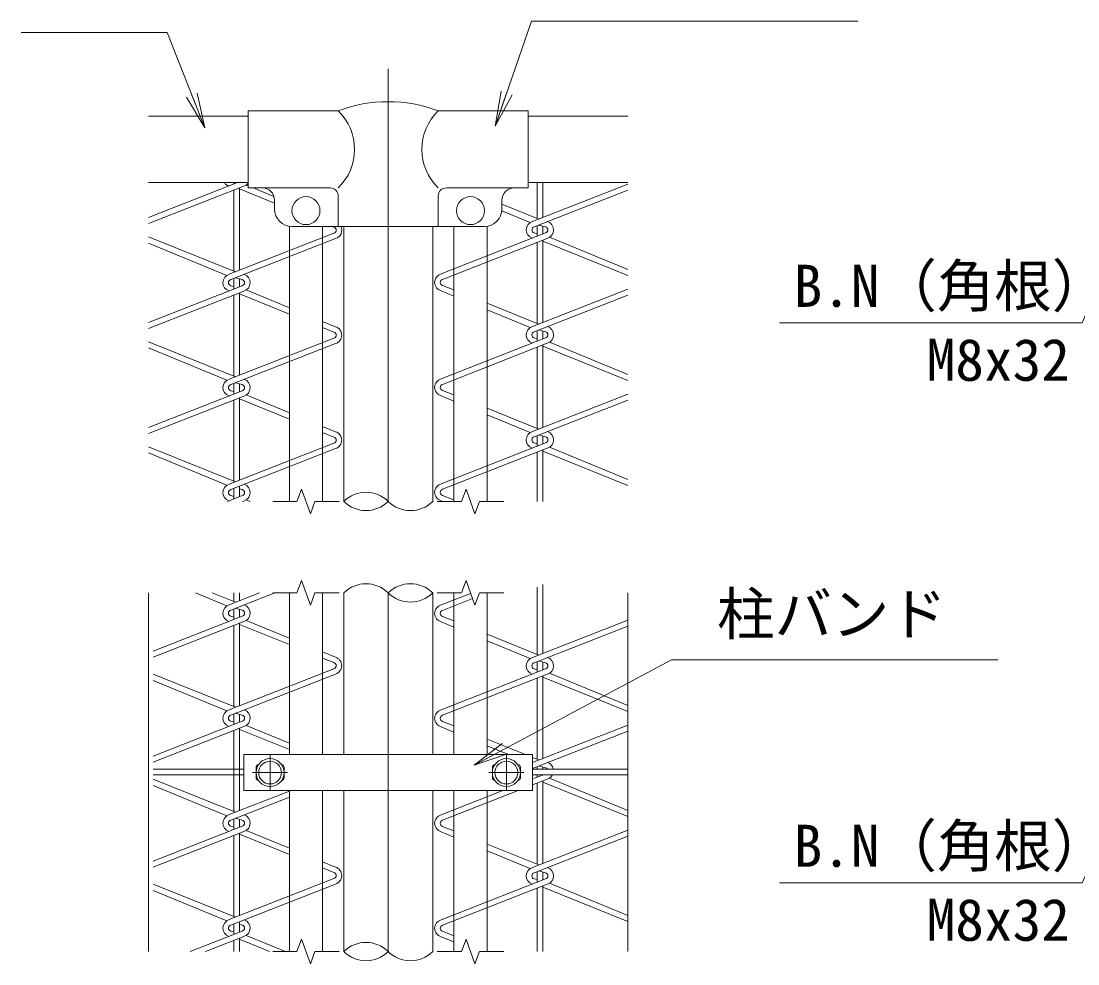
# Model space of a CAD drawing. Units: millimetres, scale not verified. Extents: x -4200 to 4200, y -2970 to 2970.
# Drawn here: x 2344 to 3552, y 620 to 1697 of the extents above; entities that cross this region are included whole.
import ezdxf
from ezdxf.enums import TextEntityAlignment as Align

# ---------------------------------------------------------------- set-up
doc = ezdxf.new("R2010")
doc.units = ezdxf.units.MM
doc.header["$LTSCALE"] = 10
doc.linetypes.add('USER1', pattern=[50.8, 31.75, -6.35, 6.35, -6.35])
for name, color, linetype, lineweight in [('0-1_D-BMK', 2, 'USER1', 13), ('0-2_D-STR1', 1, 'Continuous', 18), ('0-3_D-STR-DIM', 7, 'Continuous', 13), ('0-4_0', 7, 'Continuous', 18), ('0-5_Defpoints', 253, 'Continuous', 18), ('0-A_D-STR3', 3, 'Continuous', 13), ('0-B_D-STR-TXT', 7, 'Continuous', 13), ('0-C_D-STR2', 7, 'Continuous', 13)]:
    doc.layers.add(name, color=color, linetype=linetype, lineweight=lineweight)
doc.styles.add('ＭＳ ゴシック', font='')
doc.styles.get('ＭＳ ゴシック').set_extended_font_data('MS Gothic')

# ---------------------------------------------------------------- blocks, each defined once
blk = doc.blocks.new('_Open')
at = {"layer": '0-4_0'}
blk.add_line((-10, 1.667), (0, 0), dxfattribs=at)
blk.add_lwpolyline([(-10, -1.667), (0, 0), (-10, 0)], dxfattribs=at)

msp = doc.modelspace()

# ---------------------------------------------------------------- linework, layer by layer
at = {"layer": '0-1_D-BMK'}
for p, q in [((2628.64, 858.41), (2628.64, 818.41)), ((2898.64, 858.41), (2898.64, 818.41)), ((2608.64, 838.41), (2648.64, 838.41)), ((2878.64, 838.41), (2918.64, 838.41))]:
    msp.add_line(p, q, dxfattribs=at)
at = {"layer": '0-2_D-STR1'}
for p, q in [((2489.58, 1588.81), (2603.64, 1588.81)), ((2923.64, 1588.81), (3037.36, 1588.81)), ((2489.58, 1512.81), (2603.64, 1512.81)), ((2923.64, 1512.81), (3037.36, 1512.81)), ((2712.84, 1462.81), (2712.84, 1148.38)), ((2814.44, 1462.81), (2814.44, 1148.38)), ((2712.84, 1043.83), (2712.84, 859.81)), ((2814.44, 1043.83), (2814.44, 859.81)), ((2712.84, 817.81), (2712.84, 633.83)), ((2814.44, 817.81), (2814.44, 633.83))]:
    msp.add_line(p, q, dxfattribs=at)
at = {"layer": '0-3_D-STR-DIM'}
for points in [[(2707.64, 1148.38), (2679.9, 1148.38), (2674.77, 1134.29), (2664.51, 1162.48), (2659.38, 1148.38), (2631.64, 1148.38)], [(2895.64, 1148.38), (2867.9, 1148.38), (2862.77, 1134.29), (2852.51, 1162.48), (2847.38, 1148.38), (2819.64, 1148.38)], [(2707.64, 1043.83), (2679.9, 1043.83), (2674.77, 1029.73), (2664.51, 1057.92), (2659.38, 1043.83), (2631.64, 1043.83)], [(2895.64, 1043.83), (2867.9, 1043.83), (2862.77, 1029.73), (2852.51, 1057.92), (2847.38, 1043.83), (2819.64, 1043.83)], [(2707.64, 633.83), (2679.9, 633.83), (2674.77, 619.73), (2664.51, 647.92), (2659.38, 633.83), (2631.64, 633.83)], [(2895.64, 633.83), (2867.9, 633.83), (2862.77, 619.73), (2852.51, 647.92), (2847.38, 633.83), (2819.64, 633.83)]]:
    msp.add_lwpolyline(points, dxfattribs=at)
for centre, start, end in [((2738.24, 1122.82), 45.18146, 134.81854), ((2738.24, 1173.95), 225.18146, 314.81854), ((2789.04, 1173.95), 225.18146, 314.81854), ((2738.24, 1018.26), 45.18146, 134.81854), ((2789.04, 1018.26), 45.18146, 134.81854), ((2789.04, 1069.39), 225.18146, 314.81854), ((2738.24, 608.26), 45.18146, 134.81854), ((2738.24, 659.39), 225.18146, 314.81854), ((2789.04, 659.39), 225.18146, 314.81854)]:
    msp.add_arc(centre, 36.03, start, end, dxfattribs=at)
at = {"layer": '0-5_Defpoints'}
for p, q in [((2763.64, 1642.94), (2763.64, 1148.38)), ((2489.58, 1043.83), (2489.58, 633.83)), ((2763.64, 1043.83), (2763.64, 633.83)), ((3037.36, 1043.83), (3037.36, 633.83))]:
    msp.add_line(p, q, dxfattribs=at)
at = {"layer": '0-A_D-STR3'}
for p, q in [((2603.64, 1594.81), (2603.64, 1506.81)), ((2603.64, 1594.81), (2706.54, 1594.81)), ((2820.74, 1594.81), (2923.64, 1594.81)), ((2923.64, 1594.81), (2923.64, 1506.81)), ((2603.64, 1506.81), (2697.14, 1506.81)), ((2706.54, 1497.41), (2706.54, 1462.81)), ((2820.74, 1497.41), (2820.74, 1462.81)), ((2830.14, 1506.81), (2923.64, 1506.81)), ((2633.64, 1492.81), (2633.64, 1482.81)), ((2893.64, 1492.81), (2893.64, 1482.81)), ((2650.64, 1462.81), (2650.64, 1148.38)), ((2653.64, 1462.81), (2873.64, 1462.81)), ((2688.64, 1462.81), (2688.64, 1148.38)), ((2838.64, 1462.81), (2838.64, 1148.38)), ((2876.64, 1462.81), (2876.64, 1148.38)), ((2650.64, 1043.83), (2650.64, 859.81)), ((2688.64, 1043.83), (2688.64, 859.81)), ((2838.64, 1043.83), (2838.64, 859.81)), ((2876.64, 1043.83), (2876.64, 859.81)), ((2598.64, 859.01), (2928.64, 859.01)), ((2598.64, 859.01), (2598.64, 817.81)), ((2928.64, 859.01), (2928.64, 817.81)), ((2612.64, 844.41), (2612.64, 832.41)), ((2644.64, 844.41), (2644.64, 832.41)), ((2882.64, 844.41), (2882.64, 832.41)), ((2914.64, 844.41), (2914.64, 832.41)), ((2598.64, 817.81), (2928.64, 817.81)), ((2650.64, 817.81), (2650.64, 633.83)), ((2688.64, 817.81), (2688.64, 633.83)), ((2838.64, 817.81), (2838.64, 633.83)), ((2876.64, 817.81), (2876.64, 633.83))]:
    msp.add_line(p, q, dxfattribs=at)
for centre, radius in [((2669.64, 1480.81), 16), ((2857.64, 1480.81), 16), ((2628.64, 838.41), 16), ((2628.64, 838.41), 13), ((2898.64, 838.41), 16), ((2898.64, 838.41), 13)]:
    msp.add_circle(centre, radius, dxfattribs=at)
for centre, radius, start, end in [((2664.02, 1550.81), 61.18, 314.01503, 45.98497), ((2763.64, 1445.35), 160, 69.0916, 110.9084), ((2863.25, 1550.81), 61.18, 134.01503, 225.98497), ((2619.64, 1492.81), 14, 0, 90), ((2697.14, 1497.41), 9.4, 0, 90), ((2830.14, 1497.41), 9.4, 90, 180), ((2907.64, 1492.81), 14, 90, 180), ((2653.64, 1482.81), 20, 180, 270), ((2873.64, 1482.81), 20, 270, 0), ((2615.64, 844.41), 3, 94.49325, 180), ((2641.64, 844.41), 3, 0, 85.50675), ((2885.64, 844.41), 3, 94.49325, 180), ((2911.64, 844.41), 3, 0, 85.50675), ((2615.64, 832.41), 3, 180, 265.50675), ((2641.64, 832.41), 3, 274.49325, 0), ((2885.64, 832.41), 3, 180, 265.50675), ((2911.64, 832.41), 3, 274.49325, 0)]:
    msp.add_arc(centre, radius, start, end, dxfattribs=at)
at = {"layer": '0-B_D-STR-TXT'}
for points in [[(3300.22, 1697.45), (2927.47, 1697.45), (2886.48, 1579.38)], [(2344.18, 1684.32), (2511.2, 1684.32), (2553.19, 1577.45)], [(3210.56, 1352.48), (3556.63, 1352.48), (3611.78, 1478.98)], [(3460.24, 967.24), (3087.24, 967.24), (2863.41, 847.69)], [(3210.56, 712.31), (3556.63, 712.31), (3613.84, 837.01)]]:
    msp.add_lwpolyline(points, dxfattribs=at)
at = {"layer": '0-C_D-STR2'}
for p, q in [((2489.58, 1472.89), (2591.3, 1512.81)), ((2587.11, 1511.17), (2587.11, 1512.81)), ((2603.64, 1509.18), (2601.39, 1510.1)), ((2928.68, 1468.4), (3037.36, 1511.06)), ((2933.76, 1471.99), (2933.76, 1512.81)), ((2940.16, 1472.91), (2940.16, 1512.81)), ((2489.58, 1466.06), (2598.59, 1508.84)), ((2587.11, 1411.69), (2587.11, 1504.33)), ((2593.51, 1412.61), (2593.51, 1506.84)), ((2633.64, 1489.41), (2593.51, 1505.65)), ((2632.97, 1497.08), (2609.37, 1506.81)), ((2930.39, 1462.24), (3037.36, 1504.22)), ((2893.64, 1488.07), (2935.76, 1471.18)), ((2893.5, 1480.49), (2925.88, 1467.14)), ((2701.53, 1461.94), (2699.37, 1462.81)), ((2933.76, 1451.47), (2933.76, 1463.17)), ((2935.83, 1464.37), (2943.52, 1462.24)), ((2940.16, 1454.37), (2940.16, 1463.17)), ((2489.58, 1450.8), (2589.12, 1410.89)), ((2582.04, 1408.11), (2701.53, 1455)), ((2824.03, 1408.4), (2943.52, 1455.3)), ((2825.74, 1402.24), (2945.23, 1449.13)), ((2933.76, 1454.37), (2930.39, 1455.3)), ((3037.36, 1413.57), (2948.03, 1450.4)), ((2489.58, 1443.81), (2579.24, 1406.84)), ((2583.75, 1401.94), (2703.24, 1448.84)), ((2933.76, 1351.99), (2933.76, 1444.63)), ((2940.16, 1352.91), (2940.16, 1447.14)), ((3037.36, 1406.61), (2940.16, 1445.95)), ((2587.11, 1391.17), (2587.11, 1402.88)), ((2589.19, 1404.08), (2596.88, 1401.94)), ((2593.51, 1394.07), (2593.51, 1402.88)), ((2489.58, 1352.89), (2596.88, 1395)), ((2489.58, 1346.06), (2598.59, 1388.84)), ((2587.11, 1394.07), (2583.75, 1395)), ((2650.64, 1369.8), (2601.39, 1390.1)), ((2824.03, 1389.13), (2838.64, 1383.11)), ((2825.74, 1395.3), (2838.64, 1390.13)), ((2928.68, 1348.4), (3037.36, 1391.06)), ((2587.11, 1291.69), (2587.11, 1384.33)), ((2593.51, 1292.61), (2593.51, 1386.84)), ((2650.64, 1362.53), (2593.51, 1385.65)), ((2930.39, 1342.24), (3037.36, 1384.22)), ((2876.64, 1374.89), (2935.76, 1351.18)), ((2876.64, 1367.44), (2925.88, 1347.14)), ((2703.24, 1348.11), (2688.64, 1354.13)), ((2701.53, 1341.94), (2688.64, 1347.16)), ((2933.76, 1331.47), (2933.76, 1343.17)), ((2935.83, 1344.37), (2943.52, 1342.24)), ((2940.16, 1334.37), (2940.16, 1343.17)), ((2489.58, 1330.8), (2589.12, 1290.89)), ((2582.04, 1288.11), (2701.53, 1335)), ((2583.75, 1281.94), (2703.24, 1328.84)), ((2824.03, 1288.4), (2943.52, 1335.3)), ((2825.74, 1282.24), (2945.23, 1329.13)), ((2933.76, 1334.37), (2930.39, 1335.3)), ((3037.36, 1293.57), (2948.03, 1330.4)), ((2489.58, 1323.81), (2579.24, 1286.84)), ((2933.76, 1231.99), (2933.76, 1324.63)), ((2940.16, 1232.91), (2940.16, 1327.14)), ((3037.36, 1286.61), (2940.16, 1325.95)), ((2587.11, 1271.17), (2587.11, 1283.26)), ((2589.19, 1284.08), (2596.88, 1281.94)), ((2593.51, 1273.68), (2593.51, 1282.88)), ((2489.58, 1232.89), (2596.88, 1275)), ((2489.58, 1226.06), (2598.59, 1268.84)), ((2587.11, 1274.07), (2583.75, 1275)), ((2650.64, 1249.8), (2601.39, 1270.1)), ((2824.03, 1269.13), (2838.64, 1263.11)), ((2825.74, 1275.3), (2838.64, 1270.13)), ((2928.68, 1228.4), (3037.36, 1271.06)), ((2587.11, 1171.69), (2587.11, 1264.33)), ((2593.51, 1172.61), (2593.51, 1266.84)), ((2650.64, 1242.53), (2593.51, 1265.65)), ((2930.39, 1222.24), (3037.36, 1264.22)), ((2876.64, 1254.89), (2935.76, 1231.18)), ((2876.64, 1247.44), (2925.88, 1227.14)), ((2703.24, 1228.11), (2688.64, 1234.13)), ((2701.53, 1221.94), (2688.64, 1227.16)), ((2933.76, 1211.47), (2933.76, 1223.56)), ((2935.83, 1224.37), (2943.52, 1222.24)), ((2940.16, 1213.98), (2940.16, 1223.17)), ((2489.58, 1210.8), (2589.12, 1170.89)), ((2582.04, 1168.11), (2701.53, 1215)), ((2583.75, 1161.94), (2703.24, 1208.84)), ((2824.03, 1168.4), (2943.52, 1215.3)), ((2825.74, 1162.24), (2945.23, 1209.13)), ((2933.76, 1214.37), (2930.39, 1215.3)), ((3037.36, 1173.57), (2948.03, 1210.4)), ((2489.58, 1203.81), (2579.24, 1166.84)), ((2933.76, 1148.3), (2933.76, 1204.63)), ((2940.16, 1148.38), (2940.16, 1207.14)), ((3037.36, 1166.61), (2940.16, 1205.95)), ((2587.11, 1151.17), (2587.11, 1163.26)), ((2593.51, 1153.68), (2593.51, 1165.77)), ((2593.51, 1162.88), (2596.88, 1161.94)), ((2593.51, 1153.68), (2593.51, 1162.88)), ((2579.8, 1148.3), (2596.88, 1155)), ((2587.11, 1154.07), (2583.75, 1155)), ((2597.23, 1148.3), (2598.59, 1148.84)), ((2605.76, 1148.3), (2601.39, 1150.1)), ((2824.03, 1149.13), (2825.84, 1148.38)), ((2825.74, 1155.3), (2838.64, 1150.13)), ((2940.16, 974.55), (2940.16, 1053.44)), ((2543.37, 1043.83), (2579.24, 1029.03)), ((2562.32, 1043.83), (2589.12, 1033.08)), ((2582.04, 1030.3), (2616.49, 1043.83)), ((2583.75, 1024.13), (2633.92, 1043.83)), ((2587.11, 1033.88), (2587.11, 1043.83)), ((2593.51, 1034.81), (2593.51, 1043.83)), ((2824.03, 1030.05), (2857.82, 1043.31)), ((2933.76, 973.63), (2933.76, 1050.24)), ((2825.74, 1023.88), (2860, 1037.33)), ((2495.16, 977.28), (2596.88, 1017.2)), ((2587.11, 1016.26), (2583.75, 1017.2)), ((2587.11, 1013.37), (2587.11, 1025.07)), ((2589.19, 1026.27), (2596.88, 1024.13)), ((2593.51, 1016.26), (2593.51, 1025.07)), ((2825.74, 1016.94), (2838.64, 1011.77)), ((2495.16, 970.44), (2598.59, 1011.03)), ((2587.11, 913.88), (2587.11, 1006.53)), ((2593.51, 914.81), (2593.51, 1009.04)), ((2650.64, 984.73), (2593.51, 1007.84)), ((2650.64, 991.99), (2601.39, 1012.3)), ((2824.03, 1010.78), (2838.64, 1004.75)), ((2928.68, 970.05), (3037.36, 1012.7)), ((2930.39, 963.88), (3037.36, 1005.86)), ((2876.64, 996.53), (2935.76, 972.82)), ((2876.64, 989.08), (2925.88, 968.78)), ((2703.24, 970.3), (2688.64, 976.32)), ((2701.53, 964.13), (2688.64, 969.35)), ((2935.83, 966.01), (2943.52, 963.88)), ((2582.04, 910.3), (2701.53, 957.2)), ((2824.03, 910.05), (2943.52, 956.94)), ((2933.76, 956.01), (2930.39, 956.94)), ((2933.76, 953.11), (2933.76, 964.81)), ((2940.16, 956.01), (2940.16, 964.81)), ((2495.16, 950.76), (2589.12, 913.08)), ((2495.16, 943.7), (2579.24, 909.03)), ((2583.75, 904.13), (2703.24, 951.03)), ((2825.74, 903.88), (2945.23, 950.78)), ((2933.76, 853.63), (2933.76, 946.27)), ((2940.16, 854.55), (2940.16, 948.78)), ((3037.36, 908.25), (2940.16, 947.59)), ((3037.36, 915.21), (2948.03, 952.04)), ((2589.19, 906.27), (2596.88, 904.13)), ((2495.16, 857.28), (2596.88, 897.2)), ((2587.11, 896.26), (2583.75, 897.2)), ((2587.11, 893.37), (2587.11, 905.07)), ((2593.51, 896.26), (2593.51, 905.07)), ((2825.74, 896.94), (2838.64, 891.77)), ((2495.16, 850.44), (2598.59, 891.03)), ((2587.11, 793.88), (2587.11, 886.53)), ((2593.51, 794.81), (2593.51, 889.04)), ((2650.64, 864.73), (2593.51, 887.84)), ((2650.64, 871.99), (2601.39, 892.3)), ((2824.03, 890.78), (2838.64, 884.75)), ((2928.68, 850.05), (3037.36, 892.7)), ((2930.39, 843.88), (3037.36, 885.86)), ((2876.64, 876.53), (2920.33, 859.01)), ((2876.64, 869.08), (2901.06, 859.01)), ((2928.64, 855.68), (2935.76, 852.82)), ((2935.83, 846.01), (2943.52, 843.88)), ((2495.16, 842.41), (2598.64, 842.41)), ((2495.16, 836.01), (2598.64, 836.01)), ((3037.36, 842.32), (2928.64, 842.32)), ((3037.36, 835.92), (2928.64, 835.92)), ((2928.64, 831.1), (2940.91, 835.92)), ((2933.76, 842.32), (2933.76, 845.16)), ((2933.76, 833.11), (2933.76, 835.92)), ((2933.76, 833.11), (2933.76, 835.92)), ((2940.16, 842.32), (2940.16, 844.81)), ((2495.16, 830.76), (2589.12, 793.08)), ((2495.16, 823.7), (2579.24, 789.03)), ((2928.64, 824.26), (2945.23, 830.78)), ((2933.76, 733.63), (2933.76, 826.27)), ((2940.16, 734.55), (2940.16, 828.78)), ((3037.36, 788.25), (2940.16, 827.59)), ((3037.36, 795.21), (2948.03, 832.04)), ((2582.04, 790.3), (2650.64, 817.22)), ((2583.75, 784.13), (2650.64, 810.39)), ((2824.03, 790.05), (2894.78, 817.81)), ((2825.74, 783.88), (2912.21, 817.81)), ((2587.11, 773.37), (2587.11, 785.46)), ((2589.19, 786.27), (2596.88, 784.13)), ((2593.51, 775.88), (2593.51, 785.07)), ((2495.16, 737.28), (2596.88, 777.2)), ((2587.11, 776.26), (2583.75, 777.2)), ((2825.74, 776.94), (2838.64, 771.77)), ((2495.16, 730.44), (2598.59, 771.03)), ((2587.11, 673.88), (2587.11, 766.53)), ((2593.51, 674.81), (2593.51, 769.04)), ((2650.64, 744.73), (2593.51, 767.84)), ((2650.64, 751.99), (2601.39, 772.3)), ((2824.03, 770.78), (2838.64, 764.75)), ((2928.68, 730.05), (3037.36, 772.7)), ((2930.39, 723.88), (3037.36, 765.86)), ((2876.64, 756.53), (2935.76, 732.82)), ((2876.64, 749.08), (2925.88, 728.78)), ((2703.24, 730.3), (2688.64, 736.32)), ((2701.53, 724.13), (2688.64, 729.35)), ((2933.76, 713.11), (2933.76, 725.2)), ((2935.83, 726.01), (2943.52, 723.88)), ((2940.16, 715.62), (2940.16, 724.81)), ((2582.04, 670.3), (2701.53, 717.2)), ((2824.03, 670.05), (2943.52, 716.94)), ((2933.76, 716.01), (2930.39, 716.94)), ((2495.16, 710.76), (2589.12, 673.08)), ((2495.16, 703.7), (2579.24, 669.03)), ((2583.75, 664.13), (2703.24, 711.03)), ((2825.74, 663.88), (2945.23, 710.78)), ((2933.76, 633.83), (2933.76, 706.27)), ((2940.16, 633.83), (2940.16, 708.78)), ((3037.36, 668.25), (2940.16, 707.59)), ((3037.36, 675.21), (2948.03, 712.04)), ((2587.11, 653.37), (2587.11, 665.46)), ((2593.51, 655.88), (2593.51, 667.97)), ((2593.51, 655.88), (2593.51, 665.07)), ((2593.51, 665.07), (2596.88, 664.13)), ((2537.32, 633.83), (2596.88, 657.2)), ((2587.11, 656.26), (2583.75, 657.2)), ((2646.19, 633.83), (2601.39, 652.3)), ((2825.74, 656.94), (2838.64, 651.77)), ((2554.75, 633.83), (2598.59, 651.03)), ((2587.11, 633.83), (2587.11, 646.53)), ((2593.51, 633.83), (2593.51, 649.04)), ((2628.16, 633.83), (2593.51, 647.84)), ((2824.03, 650.78), (2838.64, 644.75)), ((2824.03, 650.78), (2826.05, 649.94))]:
    msp.add_line(p, q, dxfattribs=at)
for centre, radius, start, end in [((2584.71, 1518.47), 10, 214.45747, 251.53809), ((2595.91, 1518.47), 10, 285.52411, 320.55755), ((2700.57, 1458.47), 3.6, 285.52411, 74.47589), ((2700.57, 1458.47), 10, 285.52411, 25.73476), ((2931.36, 1458.77), 10, 105.52411, 251.53809), ((2931.36, 1458.77), 3.6, 105.52411, 254.47589), ((2942.56, 1458.77), 3.6, 285.52411, 74.47589), ((2942.56, 1458.77), 10, 285.52411, 71.5381), ((2584.71, 1398.47), 10, 105.52411, 251.53809), ((2584.71, 1398.47), 3.6, 105.52411, 254.47589), ((2595.91, 1398.47), 3.6, 285.52411, 74.47589), ((2595.91, 1398.47), 10, 285.52411, 71.5381), ((2826.7, 1398.77), 10, 105.52411, 254.47589), ((2826.7, 1398.77), 3.6, 105.52411, 254.47589), ((2700.57, 1338.47), 3.6, 285.52411, 74.47589), ((2700.57, 1338.47), 10, 285.52411, 74.47589), ((2931.36, 1338.77), 10, 105.52411, 251.53809), ((2931.36, 1338.77), 3.6, 105.52411, 254.47589), ((2942.56, 1338.77), 3.6, 285.52411, 74.47589), ((2942.56, 1338.77), 10, 285.52411, 71.5381), ((2584.71, 1278.47), 10, 105.52411, 251.53809), ((2584.71, 1278.47), 3.6, 105.52411, 254.47589), ((2595.91, 1278.47), 3.6, 285.52411, 74.47589), ((2595.91, 1278.47), 10, 285.52411, 71.5381), ((2826.7, 1278.77), 10, 105.52411, 254.47589), ((2826.7, 1278.77), 3.6, 105.52411, 254.47589), ((2700.57, 1218.47), 3.6, 285.52411, 74.47589), ((2700.57, 1218.47), 10, 285.52411, 74.47589), ((2931.36, 1218.77), 10, 105.52411, 251.53809), ((2931.36, 1218.77), 3.6, 105.52411, 254.47589), ((2942.56, 1218.77), 3.6, 285.52411, 74.47589), ((2942.56, 1218.77), 10, 285.52411, 71.5381), ((2584.71, 1158.47), 10, 105.52411, 251.53809), ((2584.71, 1158.47), 3.6, 105.52411, 254.47589), ((2595.91, 1158.47), 3.6, 285.52411, 74.47589), ((2595.91, 1158.47), 10, 285.52411, 71.5381), ((2826.7, 1158.77), 10, 105.52411, 254.47589), ((2826.7, 1158.77), 3.6, 105.52411, 254.47589), ((2584.71, 1020.67), 10, 105.52411, 251.53809), ((2595.91, 1020.67), 10, 285.52411, 71.5381), ((2826.7, 1020.41), 10, 105.52411, 254.47589), ((2584.71, 1020.67), 3.6, 105.52411, 254.47589), ((2595.91, 1020.67), 3.6, 285.52411, 74.47589), ((2826.7, 1020.41), 3.6, 105.52411, 254.47589), ((2700.57, 960.67), 10, 285.52411, 74.47589), ((2931.36, 960.41), 10, 105.52411, 251.53809), ((2942.56, 960.41), 10, 285.52411, 71.5381), ((2700.57, 960.67), 3.6, 285.52411, 74.47589), ((2931.36, 960.41), 3.6, 105.52411, 254.47589), ((2942.56, 960.41), 3.6, 285.52411, 74.47589), ((2584.71, 900.67), 10, 105.52411, 251.53809), ((2595.91, 900.67), 10, 285.52411, 71.5381), ((2826.7, 900.41), 10, 105.52411, 254.47589), ((2584.71, 900.67), 3.6, 105.52411, 254.47589), ((2595.91, 900.67), 3.6, 285.52411, 74.47589), ((2826.7, 900.41), 3.6, 105.52411, 254.47589), ((2931.36, 840.41), 10, 105.52411, 105.79226), ((2942.56, 840.41), 10, 10.987, 71.5381), ((2931.36, 840.41), 3.6, 105.52411, 148.03466), ((2942.56, 840.41), 3.6, 31.96534, 74.47589), ((2942.56, 840.41), 10, 285.52411, 333.29392), ((2584.71, 780.67), 10, 105.52411, 251.53809), ((2595.91, 780.67), 10, 285.52411, 71.5381), ((2826.7, 780.41), 10, 105.52411, 254.47589), ((2584.71, 780.67), 3.6, 105.52411, 254.47589), ((2595.91, 780.67), 3.6, 285.52411, 74.47589), ((2826.7, 780.41), 3.6, 105.52411, 254.47589), ((2700.57, 720.67), 10, 285.52411, 74.47589), ((2931.36, 720.41), 10, 105.52411, 251.53809), ((2942.56, 720.41), 10, 285.52411, 71.5381), ((2700.57, 720.67), 3.6, 285.52411, 74.47589), ((2931.36, 720.41), 3.6, 105.52411, 254.47589), ((2942.56, 720.41), 3.6, 285.52411, 74.47589), ((2584.71, 660.67), 10, 105.52411, 251.53809), ((2584.71, 660.67), 3.6, 105.52411, 254.47589), ((2595.91, 660.67), 3.6, 285.52411, 74.47589), ((2595.91, 660.67), 10, 285.52411, 71.5381), ((2826.7, 660.41), 10, 105.52411, 254.47589), ((2826.7, 660.41), 3.6, 105.52411, 254.47589)]:
    msp.add_arc(centre, radius, start, end, dxfattribs=at)

# ---------------------------------------------------------------- block references
at = {"layer": '0-B_D-STR-TXT', "xscale": 4, "yscale": 4}
for p, rotation in [((2553.92, 1575.59), 291.44911), ((2885.83, 1577.49), 250.85798), ((2861.65, 846.75), 208.10586)]:
    msp.add_blockref('_Open', p, dxfattribs=dict(at, rotation=rotation))

# ---------------------------------------------------------------- texts
at = {"layer": '0-B_D-STR-TXT', "style": 'ＭＳ ゴシック'}
for s, p in [('B.N（角根）', (3226.8, 1356.41)), ('M8x32', (3378.89, 1271.83)), ('柱バンド', (3139.43, 981.34)), ('B.N（角根）', (3226.8, 716.24)), ('M8x32', (3378.89, 631.66))]:
    msp.add_text(s, height=48.09, dxfattribs=at).set_placement(p, align=Align.BOTTOM_LEFT)

doc.saveas('drawing.dxf')
